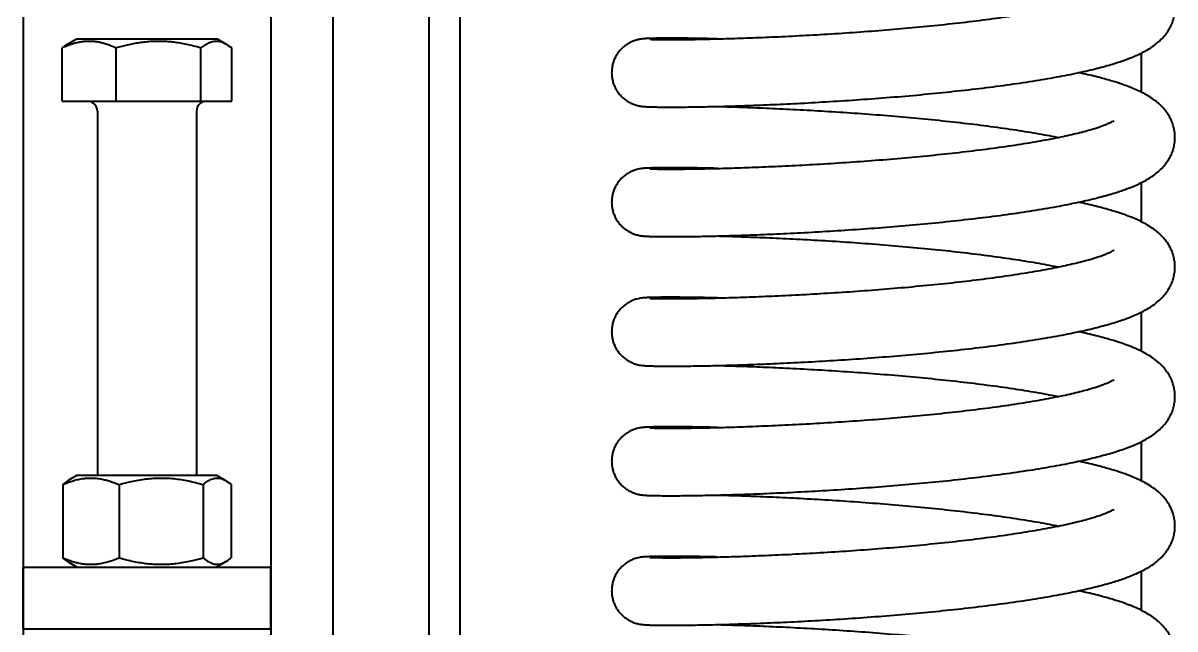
# Model space of a CAD drawing. Header units: millimetres. Extents: x 30271 to 35001, y 5679 to 9007.
# Drawn here: x 33856.8 to 34042.8, y 7916.8 to 8014.6 of the extents above; entities that cross this region are included whole.
import ezdxf

# ---------------------------------------------------------------- set-up
doc = ezdxf.new("R2010")
doc.units = ezdxf.units.MM
doc.linetypes.add('K5LT_BASIC', pattern=[0])

msp = doc.modelspace()

# ---------------------------------------------------------------- linework, layer by layer
at = {"color": 5, "linetype": 'K5LT_BASIC', "lineweight": 40, "ltscale": 0.5}
for p, q in [((33856.811, 8258.577), (33856.811, 7486.77)), ((33896.811, 8258.577), (33896.811, 7486.77)), ((33906.811, 8258.577), (33906.811, 7486.77)), ((33922.311, 8258.577), (33922.311, 7812.278)), ((33927.311, 8258.577), (33927.311, 7812.278)), ((33863.95, 8011.126), (33865.411, 8011.97)), ((33888.211, 8011.97), (33865.411, 8011.97)), ((33889.673, 8011.126), (33888.211, 8011.97)), ((33863.122, 8001.97), (33863.122, 8010.552)), ((33871.825, 8001.97), (33871.825, 8010.552)), ((33885.514, 8001.97), (33885.514, 8010.552)), ((33890.501, 8001.97), (33890.501, 8010.552)), ((34037.311, 8009.707), (34037.311, 8003.433)), ((33863.122, 8001.97), (33871.825, 8001.97)), ((33871.825, 8001.97), (33885.514, 8001.97)), ((33885.514, 8001.97), (33890.501, 8001.97)), ((33868.811, 8000.37), (33868.811, 7941.57)), ((33884.811, 8000.37), (33884.811, 7941.57)), ((34037.311, 7988.796), (34037.311, 7982.523)), ((34037.311, 7967.886), (34037.311, 7961.612)), ((34037.311, 7946.976), (34037.311, 7940.702)), ((33865.561, 7941.57), (33864.122, 7940.739)), ((33865.561, 7941.57), (33888.061, 7941.57)), ((33888.061, 7941.57), (33889.501, 7940.739)), ((33863.211, 7940.065), (33863.211, 7928.275)), ((33872.306, 7940.065), (33872.306, 7928.275)), ((33885.907, 7940.065), (33885.907, 7928.275)), ((33890.412, 7940.065), (33890.412, 7928.275)), ((33856.811, 7916.77), (33856.811, 7926.77)), ((33856.811, 7926.77), (33896.811, 7926.77)), ((33864.122, 7927.601), (33865.561, 7926.77)), ((33889.501, 7927.601), (33888.061, 7926.77)), ((33896.811, 7916.77), (33896.811, 7926.77)), ((34037.311, 7926.065), (34037.311, 7919.792)), ((33856.811, 7916.77), (33896.811, 7916.77))]:
    msp.add_line(p, q, dxfattribs=at)
for centre, radius, start, end in [((33867.302, 8005.413), 6.624, 120.39885, 129.12094), ((33886.321, 8005.413), 6.624, 50.87906, 59.60115), ((33867.211, 8000.37), 1.6, 0, 90), ((33886.411, 8000.37), 1.6, 90, 180)]:
    msp.add_arc(centre, radius, start, end, dxfattribs=at)
for points, knots in [([(33957.978, 8011.965), (33957.978, 8011.965), (33957.989, 8011.964), (33958.032, 8011.961), (33958.096, 8011.958), (33958.179, 8011.954), (33958.312, 8011.949), (33958.558, 8011.94), (33959.084, 8011.927), (33960.139, 8011.913), (33961.952, 8011.909), (33964.529, 8011.931), (33967.615, 8011.986), (33971.14, 8012.079), (33975.048, 8012.214), (33979.277, 8012.395), (33983.758, 8012.625), (33988.421, 8012.905), (33993.191, 8013.238), (33997.989, 8013.622), (34002.743, 8014.058), (34007.373, 8014.542), (34011.806, 8015.071), (34015.97, 8015.64), (34019.796, 8016.24), (34023.22, 8016.863), (34026.184, 8017.493), (34028.492, 8018.076), (34030.159, 8018.574), (34031.241, 8018.953), (34031.984, 8019.252), (34032.497, 8019.49), (34032.836, 8019.678), (34032.93, 8019.741), (34032.941, 8019.751)], [0, 0, 0, 0, 0.2187403, 0.4373084, 0.6557973, 0.8742862, 1.0926281, 1.529459, 2.184585, 3.2765418, 4.8526223, 6.4402638, 8.0154972, 9.5827697, 11.1437684, 12.699056, 14.248616, 15.7920513, 17.3272282, 18.8559591, 20.3754279, 21.883772, 23.3785106, 24.856309, 26.3125761, 27.7408204, 29.1316472, 30.4708454, 31.5017861, 32.3752493, 33.0306826, 33.6860135, 34.3413444, 35, 35, 35, 35]), ([(33951.841, 8006.57), (33951.841, 8006.458), (33951.848, 8006.231), (33951.891, 8005.779), (33951.997, 8005.22), (33952.206, 8004.571), (33952.495, 8003.954), (33952.858, 8003.378), (33953.29, 8002.851), (33953.784, 8002.382), (33954.332, 8001.978), (33954.926, 8001.644), (33955.562, 8001.385), (33955.978, 8001.273), (33956.271, 8001.208), (33956.463, 8001.173), (33956.652, 8001.145), (33956.792, 8001.127), (33956.912, 8001.115), (33957.017, 8001.105), (33957.125, 8001.096), (33957.23, 8001.088), (33957.349, 8001.08), (33957.477, 8001.073), (33957.622, 8001.066), (33957.823, 8001.057), (33958.091, 8001.047), (33958.565, 8001.034), (33959.39, 8001.019), (33960.878, 8001.007), (33963.123, 8001.013), (33966.037, 8001.051), (33969.415, 8001.124), (33973.205, 8001.238), (33977.35, 8001.396), (33981.788, 8001.602), (33986.452, 8001.859), (33991.271, 8002.169), (33996.17, 8002.533), (34001.078, 8002.95), (34005.919, 8003.42), (34010.623, 8003.941), (34015.122, 8004.51), (34019.353, 8005.123), (34023.26, 8005.775), (34026.797, 8006.462), (34029.86, 8007.16), (34032.356, 8007.835), (34034.27, 8008.446), (34035.674, 8008.97), (34036.769, 8009.439), (34037.705, 8009.896), (34038.598, 8010.4), (34039.458, 8010.974), (34040.263, 8011.627), (34040.976, 8012.349), (34041.562, 8013.107), (34042.021, 8013.875), (34042.366, 8014.654), (34042.608, 8015.44), (34042.75, 8016.232), (34042.782, 8016.762), (34042.781, 8017.025)], [0, 0, 0, 0, 0.1550048, 0.3136308, 0.6271879, 0.9408378, 1.2546504, 1.5687281, 1.8832435, 2.198542, 2.5154382, 2.8361973, 3.16823, 3.5372502, 3.5957339, 3.8539141, 4.0759055, 4.2978969, 4.4965531, 4.7083259, 4.9200987, 5.1751686, 5.4031045, 5.7188875, 6.0346706, 6.3501724, 6.981176, 7.610738, 8.869862, 10.7555218, 13.0830505, 15.3992471, 17.7027667, 19.9985619, 22.2887439, 24.5741607, 26.8549573, 29.1307979, 31.4009416, 33.6642426, 35.9190599, 38.1631184, 40.3932713, 42.6051158, 44.7923608, 46.9457361, 49.0510015, 50.9525723, 52.5343585, 53.8006295, 54.7501795, 55.6997295, 56.6489139, 57.5967651, 58.5409489, 59.4010593, 60.1369512, 60.788737, 61.3843375, 61.9426273, 62.4773534, 63, 63, 63, 63]), ([(33871.825, 8010.552), (33871.579, 8010.665), (33871.096, 8010.873), (33870.386, 8011.132), (33869.716, 8011.331), (33869.082, 8011.475), (33868.481, 8011.569), (33867.902, 8011.619), (33867.331, 8011.629), (33866.748, 8011.599), (33866.139, 8011.523), (33865.514, 8011.401), (33864.893, 8011.235), (33864.093, 8010.971), (33863.506, 8010.728), (33863.122, 8010.552)], [0, 0, 0, 0, 1.3949115, 2.7145134, 3.9588057, 5.0938647, 6.1949999, 7.2344989, 8.2462856, 9.2933676, 10.4034571, 11.5636835, 12.711039, 13.8264416, 16, 16, 16, 16]), ([(33885.514, 8010.552), (33885.127, 8010.665), (33884.368, 8010.873), (33883.25, 8011.132), (33882.197, 8011.331), (33881.199, 8011.475), (33880.255, 8011.569), (33879.343, 8011.619), (33878.446, 8011.629), (33877.528, 8011.599), (33876.57, 8011.523), (33875.588, 8011.401), (33874.61, 8011.235), (33873.352, 8010.971), (33872.429, 8010.728), (33871.825, 8010.552)], [0, 0, 0, 0, 1.3949115, 2.7145134, 3.9588057, 5.0938647, 6.1949999, 7.2344989, 8.2462856, 9.2933676, 10.4034571, 11.5636835, 12.711039, 13.8264416, 16, 16, 16, 16]), ([(33889.673, 8011.126), (33889.543, 8011.201), (33889.294, 8011.33), (33888.929, 8011.475), (33888.585, 8011.569), (33888.253, 8011.619), (33887.926, 8011.629), (33887.592, 8011.599), (33887.243, 8011.523), (33886.885, 8011.401), (33886.529, 8011.235), (33886.071, 8010.971), (33885.735, 8010.728), (33885.514, 8010.552)], [0, 0, 0, 0, 1.3280285, 2.5225475, 3.6813655, 4.7753187, 5.8401078, 6.942041, 8.1102825, 9.3312872, 10.538747, 11.7125798, 14, 14, 14, 14]), ([(33968.943, 8012.023), (33968.508, 8012.033), (33966.936, 8012.07), (33964.46, 8012.112), (33961.818, 8012.133), (33959.712, 8012.127), (33958.478, 8012.105), (33957.813, 8012.083), (33957.527, 8012.069), (33957.338, 8012.059), (33957.201, 8012.05), (33957.069, 8012.039), (33956.945, 8012.028), (33956.823, 8012.016), (33956.696, 8012), (33956.541, 8011.979), (33956.304, 8011.939), (33956.022, 8011.879), (33955.714, 8011.791), (33955.39, 8011.685), (33954.895, 8011.48), (33954.306, 8011.145), (33953.754, 8010.733), (33953.262, 8010.258), (33952.833, 8009.726), (33952.474, 8009.146), (33952.19, 8008.526), (33951.986, 8007.876), (33951.867, 8007.22), (33951.841, 8006.781), (33951.841, 8006.57)], [0, 0, 0, 0, 1.5274861, 5.6364806, 9.7628735, 13.920574, 18.0384505, 19.6431788, 20.7738766, 21.3396902, 21.9053121, 22.4176579, 22.8734143, 23.250307, 23.6027008, 23.9550947, 24.35503, 24.9614733, 25.1024448, 25.3843876, 25.9482734, 26.5331013, 27.1041188, 27.66968, 28.2328203, 28.7947082, 29.3558724, 29.9165901, 30.4770325, 31, 31, 31, 31]), ([(34042.781, 7996.115), (34042.782, 7996.375), (34042.75, 7996.897), (34042.614, 7997.669), (34042.388, 7998.423), (34042.074, 7999.154), (34041.673, 7999.859), (34041.183, 8000.537), (34040.595, 8001.19), (34039.897, 8001.824), (34039.069, 8002.44), (34038.167, 8002.994), (34037.219, 8003.489), (34036.262, 8003.924), (34035.254, 8004.329), (34034.073, 8004.754), (34032.567, 8005.236), (34030.54, 8005.802), (34028.67, 8006.252), (34027.478, 8006.513), (34027.216, 8006.57)], [0, 0, 0, 0, 0.6899626, 1.3860424, 2.0976221, 2.8382955, 3.6239635, 4.4736916, 5.4139735, 6.479496, 7.7149107, 9.1291725, 10.388491, 11.6478095, 12.9052237, 14.1576778, 15.8206006, 17.8830838, 20.3231246, 21, 21, 21, 21]), ([(33968.943, 8001.117), (33969.715, 8001.097), (33971.715, 8001.041), (33975.202, 8000.92), (33979.441, 8000.737), (33983.931, 8000.505), (33988.599, 8000.223), (33993.371, 7999.888), (33998.171, 7999.501), (34002.921, 7999.064), (34007.545, 7998.578), (34011.969, 7998.047), (34016.121, 7997.478), (34019.933, 7996.876), (34022.461, 7996.414), (34023.736, 7996.158), (34023.946, 7996.115)], [0, 0, 0, 0, 0.9140994, 2.2756218, 3.6321692, 4.9837125, 6.3298944, 7.6700839, 9.0033727, 10.3285297, 11.6439141, 12.9473346, 14.2358278, 15.5053574, 16.7502132, 17, 17, 17, 17]), ([(33957.978, 7991.054), (33957.978, 7991.054), (33957.989, 7991.054), (33958.032, 7991.051), (33958.096, 7991.047), (33958.179, 7991.044), (33958.312, 7991.038), (33958.558, 7991.03), (33959.084, 7991.017), (33960.139, 7991.003), (33961.952, 7990.999), (33964.529, 7991.021), (33967.615, 7991.076), (33971.14, 7991.169), (33975.048, 7991.304), (33979.277, 7991.484), (33983.758, 7991.714), (33988.421, 7991.995), (33993.191, 7992.328), (33997.989, 7992.712), (34002.743, 7993.148), (34007.373, 7993.632), (34011.806, 7994.161), (34015.97, 7994.729), (34019.796, 7995.33), (34023.22, 7995.952), (34026.184, 7996.583), (34028.492, 7997.166), (34030.159, 7997.664), (34031.241, 7998.042), (34031.984, 7998.342), (34032.497, 7998.58), (34032.836, 7998.768), (34032.93, 7998.83), (34032.941, 7998.84)], [0, 0, 0, 0, 0.2187403, 0.4373084, 0.6557973, 0.8742862, 1.0926281, 1.529459, 2.184585, 3.2765418, 4.8526223, 6.4402638, 8.0154972, 9.5827697, 11.1437684, 12.699056, 14.248616, 15.7920513, 17.3272282, 18.8559591, 20.3754279, 21.883772, 23.3785106, 24.856309, 26.3125761, 27.7408204, 29.1316472, 30.4708454, 31.5017861, 32.3752493, 33.0306826, 33.6860135, 34.3413444, 35, 35, 35, 35]), ([(33951.841, 7985.659), (33951.841, 7985.547), (33951.848, 7985.321), (33951.891, 7984.869), (33951.997, 7984.31), (33952.206, 7983.661), (33952.495, 7983.044), (33952.858, 7982.467), (33953.29, 7981.941), (33953.784, 7981.472), (33954.332, 7981.068), (33954.926, 7980.734), (33955.562, 7980.475), (33955.978, 7980.363), (33956.271, 7980.298), (33956.463, 7980.262), (33956.652, 7980.235), (33956.792, 7980.217), (33956.912, 7980.204), (33957.017, 7980.194), (33957.125, 7980.185), (33957.23, 7980.178), (33957.349, 7980.17), (33957.477, 7980.163), (33957.622, 7980.155), (33957.823, 7980.147), (33958.091, 7980.137), (33958.565, 7980.124), (33959.39, 7980.108), (33960.878, 7980.096), (33963.123, 7980.103), (33966.037, 7980.14), (33969.415, 7980.214), (33973.205, 7980.327), (33977.35, 7980.486), (33981.788, 7980.692), (33986.452, 7980.949), (33991.271, 7981.259), (33996.17, 7981.623), (34001.078, 7982.04), (34005.919, 7982.51), (34010.623, 7983.031), (34015.122, 7983.6), (34019.353, 7984.213), (34023.26, 7984.865), (34026.797, 7985.551), (34029.86, 7986.25), (34032.356, 7986.924), (34034.27, 7987.536), (34035.674, 7988.06), (34036.769, 7988.529), (34037.705, 7988.985), (34038.598, 7989.49), (34039.458, 7990.063), (34040.263, 7990.716), (34040.976, 7991.439), (34041.562, 7992.197), (34042.021, 7992.965), (34042.366, 7993.743), (34042.608, 7994.53), (34042.75, 7995.322), (34042.782, 7995.852), (34042.781, 7996.115)], [0, 0, 0, 0, 0.1550048, 0.3136308, 0.6271879, 0.9408378, 1.2546504, 1.5687281, 1.8832435, 2.198542, 2.5154382, 2.8361973, 3.16823, 3.5372502, 3.5957339, 3.8539141, 4.0759055, 4.2978969, 4.4965531, 4.7083259, 4.9200987, 5.1751686, 5.4031045, 5.7188875, 6.0346706, 6.3501724, 6.981176, 7.610738, 8.869862, 10.7555218, 13.0830505, 15.3992471, 17.7027667, 19.9985619, 22.2887439, 24.5741607, 26.8549573, 29.1307979, 31.4009416, 33.6642426, 35.9190599, 38.1631184, 40.3932713, 42.6051158, 44.7923608, 46.9457361, 49.0510015, 50.9525723, 52.5343585, 53.8006295, 54.7501795, 55.6997295, 56.6489139, 57.5967651, 58.5409489, 59.4010593, 60.1369512, 60.788737, 61.3843375, 61.9426273, 62.4773534, 63, 63, 63, 63]), ([(33968.943, 7991.112), (33968.508, 7991.123), (33966.936, 7991.16), (33964.46, 7991.202), (33961.818, 7991.223), (33959.712, 7991.217), (33958.478, 7991.195), (33957.813, 7991.172), (33957.527, 7991.159), (33957.338, 7991.148), (33957.201, 7991.139), (33957.069, 7991.129), (33956.945, 7991.118), (33956.823, 7991.105), (33956.696, 7991.09), (33956.541, 7991.068), (33956.304, 7991.029), (33956.022, 7990.968), (33955.714, 7990.88), (33955.39, 7990.775), (33954.895, 7990.569), (33954.306, 7990.235), (33953.754, 7989.823), (33953.262, 7989.348), (33952.833, 7988.816), (33952.474, 7988.236), (33952.19, 7987.616), (33951.986, 7986.965), (33951.867, 7986.309), (33951.841, 7985.871), (33951.841, 7985.659)], [0, 0, 0, 0, 1.5274861, 5.6364806, 9.7628735, 13.920574, 18.0384505, 19.6431788, 20.7738766, 21.3396902, 21.9053121, 22.4176579, 22.8734143, 23.250307, 23.6027008, 23.9550947, 24.35503, 24.9614733, 25.1024448, 25.3843876, 25.9482734, 26.5331013, 27.1041188, 27.66968, 28.2328203, 28.7947082, 29.3558724, 29.9165901, 30.4770325, 31, 31, 31, 31]), ([(34042.781, 7975.204), (34042.782, 7975.464), (34042.75, 7975.986), (34042.614, 7976.758), (34042.388, 7977.512), (34042.074, 7978.243), (34041.673, 7978.948), (34041.183, 7979.627), (34040.595, 7980.28), (34039.897, 7980.913), (34039.069, 7981.529), (34038.167, 7982.084), (34037.219, 7982.578), (34036.262, 7983.013), (34035.254, 7983.419), (34034.073, 7983.844), (34032.567, 7984.326), (34030.54, 7984.892), (34028.67, 7985.342), (34027.478, 7985.603), (34027.216, 7985.659)], [0, 0, 0, 0, 0.6899626, 1.3860424, 2.0976221, 2.8382955, 3.6239635, 4.4736916, 5.4139735, 6.479496, 7.7149107, 9.1291725, 10.388491, 11.6478095, 12.9052237, 14.1576778, 15.8206006, 17.8830838, 20.3231246, 21, 21, 21, 21]), ([(33968.943, 7980.207), (33969.715, 7980.187), (33971.715, 7980.131), (33975.202, 7980.009), (33979.441, 7979.827), (33983.931, 7979.595), (33988.599, 7979.312), (33993.371, 7978.978), (33998.171, 7978.591), (34002.921, 7978.154), (34007.545, 7977.668), (34011.969, 7977.137), (34016.121, 7976.567), (34019.933, 7975.966), (34022.461, 7975.503), (34023.736, 7975.247), (34023.946, 7975.204)], [0, 0, 0, 0, 0.9140994, 2.2756218, 3.6321692, 4.9837125, 6.3298944, 7.6700839, 9.0033727, 10.3285297, 11.6439141, 12.9473346, 14.2358278, 15.5053574, 16.7502132, 17, 17, 17, 17]), ([(33957.978, 7970.144), (33957.978, 7970.144), (33957.989, 7970.143), (33958.032, 7970.141), (33958.096, 7970.137), (33958.179, 7970.133), (33958.312, 7970.128), (33958.558, 7970.12), (33959.084, 7970.107), (33960.139, 7970.092), (33961.952, 7970.088), (33964.529, 7970.111), (33967.615, 7970.166), (33971.14, 7970.258), (33975.048, 7970.393), (33979.277, 7970.574), (33983.758, 7970.804), (33988.421, 7971.085), (33993.191, 7971.417), (33997.989, 7971.802), (34002.743, 7972.237), (34007.373, 7972.722), (34011.806, 7973.251), (34015.97, 7973.819), (34019.796, 7974.42), (34023.22, 7975.042), (34026.184, 7975.673), (34028.492, 7976.255), (34030.159, 7976.754), (34031.241, 7977.132), (34031.984, 7977.432), (34032.497, 7977.67), (34032.836, 7977.857), (34032.93, 7977.92), (34032.941, 7977.93)], [0, 0, 0, 0, 0.2187403, 0.4373084, 0.6557973, 0.8742862, 1.0926281, 1.529459, 2.184585, 3.2765418, 4.8526223, 6.4402638, 8.0154972, 9.5827697, 11.1437684, 12.699056, 14.248616, 15.7920513, 17.3272282, 18.8559591, 20.3754279, 21.883772, 23.3785106, 24.856309, 26.3125761, 27.7408204, 29.1316472, 30.4708454, 31.5017861, 32.3752493, 33.0306826, 33.6860135, 34.3413444, 35, 35, 35, 35]), ([(33951.841, 7964.749), (33951.841, 7964.637), (33951.848, 7964.41), (33951.891, 7963.958), (33951.997, 7963.399), (33952.206, 7962.751), (33952.495, 7962.134), (33952.858, 7961.557), (33953.29, 7961.03), (33953.784, 7960.561), (33954.332, 7960.157), (33954.926, 7959.824), (33955.562, 7959.565), (33955.978, 7959.453), (33956.271, 7959.387), (33956.463, 7959.352), (33956.652, 7959.324), (33956.792, 7959.307), (33956.912, 7959.294), (33957.017, 7959.284), (33957.125, 7959.275), (33957.23, 7959.267), (33957.349, 7959.26), (33957.477, 7959.252), (33957.622, 7959.245), (33957.823, 7959.236), (33958.091, 7959.227), (33958.565, 7959.214), (33959.39, 7959.198), (33960.878, 7959.186), (33963.123, 7959.193), (33966.037, 7959.23), (33969.415, 7959.303), (33973.205, 7959.417), (33977.35, 7959.575), (33981.788, 7959.782), (33986.452, 7960.039), (33991.271, 7960.349), (33996.17, 7960.712), (34001.078, 7961.13), (34005.919, 7961.6), (34010.623, 7962.12), (34015.122, 7962.689), (34019.353, 7963.302), (34023.26, 7963.955), (34026.797, 7964.641), (34029.86, 7965.34), (34032.356, 7966.014), (34034.27, 7966.626), (34035.674, 7967.15), (34036.769, 7967.619), (34037.705, 7968.075), (34038.598, 7968.58), (34039.458, 7969.153), (34040.263, 7969.806), (34040.976, 7970.529), (34041.562, 7971.286), (34042.021, 7972.054), (34042.366, 7972.833), (34042.608, 7973.62), (34042.75, 7974.411), (34042.782, 7974.942), (34042.781, 7975.204)], [0, 0, 0, 0, 0.1550048, 0.3136308, 0.6271879, 0.9408378, 1.2546504, 1.5687281, 1.8832435, 2.198542, 2.5154382, 2.8361973, 3.16823, 3.5372502, 3.5957339, 3.8539141, 4.0759055, 4.2978969, 4.4965531, 4.7083259, 4.9200987, 5.1751686, 5.4031045, 5.7188875, 6.0346706, 6.3501724, 6.981176, 7.610738, 8.869862, 10.7555218, 13.0830505, 15.3992471, 17.7027667, 19.9985619, 22.2887439, 24.5741607, 26.8549573, 29.1307979, 31.4009416, 33.6642426, 35.9190599, 38.1631184, 40.3932713, 42.6051158, 44.7923608, 46.9457361, 49.0510015, 50.9525723, 52.5343585, 53.8006295, 54.7501795, 55.6997295, 56.6489139, 57.5967651, 58.5409489, 59.4010593, 60.1369512, 60.788737, 61.3843375, 61.9426273, 62.4773534, 63, 63, 63, 63]), ([(33968.943, 7970.202), (33968.508, 7970.213), (33966.936, 7970.249), (33964.46, 7970.292), (33961.818, 7970.313), (33959.712, 7970.306), (33958.478, 7970.285), (33957.813, 7970.262), (33957.527, 7970.249), (33957.338, 7970.238), (33957.201, 7970.229), (33957.069, 7970.219), (33956.945, 7970.208), (33956.823, 7970.195), (33956.696, 7970.18), (33956.541, 7970.158), (33956.304, 7970.119), (33956.022, 7970.058), (33955.714, 7969.97), (33955.39, 7969.865), (33954.895, 7969.659), (33954.306, 7969.324), (33953.754, 7968.912), (33953.262, 7968.437), (33952.833, 7967.906), (33952.474, 7967.326), (33952.19, 7966.705), (33951.986, 7966.055), (33951.867, 7965.399), (33951.841, 7964.961), (33951.841, 7964.749)], [0, 0, 0, 0, 1.5274861, 5.6364806, 9.7628735, 13.920574, 18.0384505, 19.6431788, 20.7738766, 21.3396902, 21.9053121, 22.4176579, 22.8734143, 23.250307, 23.6027008, 23.9550947, 24.35503, 24.9614733, 25.1024448, 25.3843876, 25.9482734, 26.5331013, 27.1041188, 27.66968, 28.2328203, 28.7947082, 29.3558724, 29.9165901, 30.4770325, 31, 31, 31, 31]), ([(34042.781, 7954.294), (34042.782, 7954.554), (34042.75, 7955.076), (34042.614, 7955.848), (34042.388, 7956.602), (34042.074, 7957.333), (34041.673, 7958.038), (34041.183, 7958.716), (34040.595, 7959.37), (34039.897, 7960.003), (34039.069, 7960.619), (34038.167, 7961.173), (34037.219, 7961.668), (34036.262, 7962.103), (34035.254, 7962.509), (34034.073, 7962.934), (34032.567, 7963.416), (34030.54, 7963.981), (34028.67, 7964.431), (34027.478, 7964.693), (34027.216, 7964.749)], [0, 0, 0, 0, 0.6899626, 1.3860424, 2.0976221, 2.8382955, 3.6239635, 4.4736916, 5.4139735, 6.479496, 7.7149107, 9.1291725, 10.388491, 11.6478095, 12.9052237, 14.1576778, 15.8206006, 17.8830838, 20.3231246, 21, 21, 21, 21]), ([(33968.943, 7959.296), (33969.715, 7959.277), (33971.715, 7959.221), (33975.202, 7959.099), (33979.441, 7958.916), (33983.931, 7958.685), (33988.599, 7958.402), (33993.371, 7958.067), (33998.171, 7957.681), (34002.921, 7957.243), (34007.545, 7956.757), (34011.969, 7956.227), (34016.121, 7955.657), (34019.933, 7955.055), (34022.461, 7954.593), (34023.736, 7954.337), (34023.946, 7954.294)], [0, 0, 0, 0, 0.9140994, 2.2756218, 3.6321692, 4.9837125, 6.3298944, 7.6700839, 9.0033727, 10.3285297, 11.6439141, 12.9473346, 14.2358278, 15.5053574, 16.7502132, 17, 17, 17, 17]), ([(33957.978, 7949.234), (33957.978, 7949.234), (33957.989, 7949.233), (33958.032, 7949.23), (33958.096, 7949.227), (33958.179, 7949.223), (33958.312, 7949.218), (33958.558, 7949.209), (33959.084, 7949.197), (33960.139, 7949.182), (33961.952, 7949.178), (33964.529, 7949.2), (33967.615, 7949.255), (33971.14, 7949.348), (33975.048, 7949.483), (33979.277, 7949.664), (33983.758, 7949.894), (33988.421, 7950.174), (33993.191, 7950.507), (33997.989, 7950.892), (34002.743, 7951.327), (34007.373, 7951.811), (34011.806, 7952.34), (34015.97, 7952.909), (34019.796, 7953.509), (34023.22, 7954.132), (34026.184, 7954.763), (34028.492, 7955.345), (34030.159, 7955.844), (34031.241, 7956.222), (34031.984, 7956.521), (34032.497, 7956.76), (34032.836, 7956.947), (34032.93, 7957.01), (34032.941, 7957.02)], [0, 0, 0, 0, 0.2187403, 0.4373084, 0.6557973, 0.8742862, 1.0926281, 1.529459, 2.184585, 3.2765418, 4.8526223, 6.4402638, 8.0154972, 9.5827697, 11.1437684, 12.699056, 14.248616, 15.7920513, 17.3272282, 18.8559591, 20.3754279, 21.883772, 23.3785106, 24.856309, 26.3125761, 27.7408204, 29.1316472, 30.4708454, 31.5017861, 32.3752493, 33.0306826, 33.6860135, 34.3413444, 35, 35, 35, 35]), ([(33951.841, 7943.839), (33951.841, 7943.727), (33951.848, 7943.5), (33951.891, 7943.048), (33951.997, 7942.489), (33952.206, 7941.841), (33952.495, 7941.223), (33952.858, 7940.647), (33953.29, 7940.12), (33953.784, 7939.651), (33954.332, 7939.247), (33954.926, 7938.914), (33955.562, 7938.654), (33955.978, 7938.542), (33956.271, 7938.477), (33956.463, 7938.442), (33956.652, 7938.414), (33956.792, 7938.396), (33956.912, 7938.384), (33957.017, 7938.374), (33957.125, 7938.365), (33957.23, 7938.357), (33957.349, 7938.349), (33957.477, 7938.342), (33957.622, 7938.335), (33957.823, 7938.326), (33958.091, 7938.317), (33958.565, 7938.303), (33959.39, 7938.288), (33960.878, 7938.276), (33963.123, 7938.282), (33966.037, 7938.32), (33969.415, 7938.393), (33973.205, 7938.507), (33977.35, 7938.665), (33981.788, 7938.871), (33986.452, 7939.128), (33991.271, 7939.438), (33996.17, 7939.802), (34001.078, 7940.219), (34005.919, 7940.689), (34010.623, 7941.21), (34015.122, 7941.779), (34019.353, 7942.392), (34023.26, 7943.044), (34026.797, 7943.731), (34029.86, 7944.429), (34032.356, 7945.104), (34034.27, 7945.715), (34035.674, 7946.239), (34036.769, 7946.708), (34037.705, 7947.165), (34038.598, 7947.669), (34039.458, 7948.243), (34040.263, 7948.896), (34040.976, 7949.619), (34041.562, 7950.376), (34042.021, 7951.144), (34042.366, 7951.923), (34042.608, 7952.71), (34042.75, 7953.501), (34042.782, 7954.032), (34042.781, 7954.294)], [0, 0, 0, 0, 0.1550048, 0.3136308, 0.6271879, 0.9408378, 1.2546504, 1.5687281, 1.8832435, 2.198542, 2.5154382, 2.8361973, 3.16823, 3.5372502, 3.5957339, 3.8539141, 4.0759055, 4.2978969, 4.4965531, 4.7083259, 4.9200987, 5.1751686, 5.4031045, 5.7188875, 6.0346706, 6.3501724, 6.981176, 7.610738, 8.869862, 10.7555218, 13.0830505, 15.3992471, 17.7027667, 19.9985619, 22.2887439, 24.5741607, 26.8549573, 29.1307979, 31.4009416, 33.6642426, 35.9190599, 38.1631184, 40.3932713, 42.6051158, 44.7923608, 46.9457361, 49.0510015, 50.9525723, 52.5343585, 53.8006295, 54.7501795, 55.6997295, 56.6489139, 57.5967651, 58.5409489, 59.4010593, 60.1369512, 60.788737, 61.3843375, 61.9426273, 62.4773534, 63, 63, 63, 63]), ([(33968.943, 7949.292), (33968.508, 7949.302), (33966.936, 7949.339), (33964.46, 7949.381), (33961.818, 7949.402), (33959.712, 7949.396), (33958.478, 7949.374), (33957.813, 7949.352), (33957.527, 7949.338), (33957.338, 7949.328), (33957.201, 7949.319), (33957.069, 7949.309), (33956.945, 7949.297), (33956.823, 7949.285), (33956.696, 7949.27), (33956.541, 7949.248), (33956.304, 7949.208), (33956.022, 7949.148), (33955.714, 7949.06), (33955.39, 7948.955), (33954.895, 7948.749), (33954.306, 7948.414), (33953.754, 7948.002), (33953.262, 7947.527), (33952.833, 7946.995), (33952.474, 7946.415), (33952.19, 7945.795), (33951.986, 7945.145), (33951.867, 7944.489), (33951.841, 7944.05), (33951.841, 7943.839)], [0, 0, 0, 0, 1.5274861, 5.6364806, 9.7628735, 13.920574, 18.0384505, 19.6431788, 20.7738766, 21.3396902, 21.9053121, 22.4176579, 22.8734143, 23.250307, 23.6027008, 23.9550947, 24.35503, 24.9614733, 25.1024448, 25.3843876, 25.9482734, 26.5331013, 27.1041188, 27.66968, 28.2328203, 28.7947082, 29.3558724, 29.9165901, 30.4770325, 31, 31, 31, 31]), ([(34042.781, 7933.384), (34042.782, 7933.644), (34042.75, 7934.166), (34042.614, 7934.938), (34042.388, 7935.692), (34042.074, 7936.423), (34041.673, 7937.128), (34041.183, 7937.806), (34040.595, 7938.459), (34039.897, 7939.093), (34039.069, 7939.709), (34038.167, 7940.263), (34037.219, 7940.758), (34036.262, 7941.193), (34035.254, 7941.598), (34034.073, 7942.024), (34032.567, 7942.505), (34030.54, 7943.071), (34028.67, 7943.521), (34027.478, 7943.782), (34027.216, 7943.839)], [0, 0, 0, 0, 0.6899626, 1.3860424, 2.0976221, 2.8382955, 3.6239635, 4.4736916, 5.4139735, 6.479496, 7.7149107, 9.1291725, 10.388491, 11.6478095, 12.9052237, 14.1576778, 15.8206006, 17.8830838, 20.3231246, 21, 21, 21, 21]), ([(33863.211, 7940.065), (33863.309, 7940.108), (33863.559, 7940.216), (33864.06, 7940.416), (33864.746, 7940.657), (33865.559, 7940.884), (33866.341, 7941.036), (33867.052, 7941.117), (33867.735, 7941.146), (33868.453, 7941.121), (33869.214, 7941.03), (33869.962, 7940.88), (33870.716, 7940.673), (33871.493, 7940.407), (33872.029, 7940.187), (33872.306, 7940.065)], [0, 0, 0, 0, 0.5287884, 1.3513481, 2.6910352, 4.1906079, 5.6444262, 6.7892477, 7.8941831, 9.1953756, 10.5180295, 11.8621448, 13.116504, 14.495789, 16, 16, 16, 16]), ([(33872.306, 7940.065), (33872.862, 7940.228), (33873.798, 7940.479), (33875.171, 7940.771), (33876.378, 7940.965), (33877.588, 7941.091), (33878.76, 7941.145), (33879.939, 7941.131), (33881.128, 7941.047), (33882.32, 7940.894), (33883.505, 7940.679), (33884.703, 7940.404), (33885.502, 7940.184), (33885.907, 7940.065)], [0, 0, 0, 0, 1.7616495, 2.9440444, 4.2625999, 5.4735285, 6.6430202, 7.8292997, 9.0573736, 10.2686803, 11.4823769, 12.7176204, 14, 14, 14, 14]), ([(33885.907, 7940.065), (33886.119, 7940.254), (33886.447, 7940.514), (33886.898, 7940.792), (33887.255, 7940.962), (33887.611, 7941.078), (33887.952, 7941.135), (33888.292, 7941.142), (33888.632, 7941.095), (33888.975, 7940.995), (33889.263, 7940.87), (33889.436, 7940.776), (33889.501, 7940.739)], [0, 0, 0, 0, 2.3719755, 3.6295605, 4.9347783, 6.2398974, 7.4635282, 8.6057693, 9.8812663, 11.1113431, 12.2959996, 13, 13, 13, 13]), ([(33968.943, 7938.386), (33969.715, 7938.366), (33971.715, 7938.31), (33975.202, 7938.189), (33979.441, 7938.006), (33983.931, 7937.774), (33988.599, 7937.492), (33993.371, 7937.157), (33998.171, 7936.771), (34002.921, 7936.333), (34007.545, 7935.847), (34011.969, 7935.317), (34016.121, 7934.747), (34019.933, 7934.145), (34022.461, 7933.683), (34023.736, 7933.427), (34023.946, 7933.384)], [0, 0, 0, 0, 0.9140994, 2.2756218, 3.6321692, 4.9837125, 6.3298944, 7.6700839, 9.0033727, 10.3285297, 11.6439141, 12.9473346, 14.2358278, 15.5053574, 16.7502132, 17, 17, 17, 17]), ([(33957.978, 7928.324), (33957.978, 7928.323), (33957.989, 7928.323), (33958.032, 7928.32), (33958.096, 7928.317), (33958.179, 7928.313), (33958.312, 7928.307), (33958.558, 7928.299), (33959.084, 7928.286), (33960.139, 7928.272), (33961.952, 7928.268), (33964.529, 7928.29), (33967.615, 7928.345), (33971.14, 7928.438), (33975.048, 7928.573), (33979.277, 7928.754), (33983.758, 7928.983), (33988.421, 7929.264), (33993.191, 7929.597), (33997.989, 7929.981), (34002.743, 7930.417), (34007.373, 7930.901), (34011.806, 7931.43), (34015.97, 7931.998), (34019.796, 7932.599), (34023.22, 7933.222), (34026.184, 7933.852), (34028.492, 7934.435), (34030.159, 7934.933), (34031.241, 7935.312), (34031.984, 7935.611), (34032.497, 7935.849), (34032.836, 7936.037), (34032.93, 7936.1), (34032.941, 7936.109)], [0, 0, 0, 0, 0.2187403, 0.4373084, 0.6557973, 0.8742862, 1.0926281, 1.529459, 2.184585, 3.2765418, 4.8526223, 6.4402638, 8.0154972, 9.5827697, 11.1437684, 12.699056, 14.248616, 15.7920513, 17.3272282, 18.8559591, 20.3754279, 21.883772, 23.3785106, 24.856309, 26.3125761, 27.7408204, 29.1316472, 30.4708454, 31.5017861, 32.3752493, 33.0306826, 33.6860135, 34.3413444, 35, 35, 35, 35]), ([(33951.841, 7922.929), (33951.841, 7922.817), (33951.848, 7922.59), (33951.891, 7922.138), (33951.997, 7921.579), (33952.206, 7920.93), (33952.495, 7920.313), (33952.858, 7919.736), (33953.29, 7919.21), (33953.784, 7918.741), (33954.332, 7918.337), (33954.926, 7918.003), (33955.562, 7917.744), (33955.978, 7917.632), (33956.271, 7917.567), (33956.463, 7917.532), (33956.652, 7917.504), (33956.792, 7917.486), (33956.912, 7917.473), (33957.017, 7917.463), (33957.125, 7917.454), (33957.23, 7917.447), (33957.349, 7917.439), (33957.477, 7917.432), (33957.622, 7917.425), (33957.823, 7917.416), (33958.091, 7917.406), (33958.565, 7917.393), (33959.39, 7917.377), (33960.878, 7917.365), (33963.123, 7917.372), (33966.037, 7917.41), (33969.415, 7917.483), (33973.205, 7917.596), (33977.35, 7917.755), (33981.788, 7917.961), (33986.452, 7918.218), (33991.271, 7918.528), (33996.17, 7918.892), (34001.078, 7919.309), (34005.919, 7919.779), (34010.623, 7920.3), (34015.122, 7920.869), (34019.353, 7921.482), (34023.26, 7922.134), (34026.797, 7922.82), (34029.86, 7923.519), (34032.356, 7924.194), (34034.27, 7924.805), (34035.674, 7925.329), (34036.769, 7925.798), (34037.705, 7926.254), (34038.598, 7926.759), (34039.458, 7927.333), (34040.263, 7927.986), (34040.976, 7928.708), (34041.562, 7929.466), (34042.021, 7930.234), (34042.366, 7931.013), (34042.608, 7931.799), (34042.75, 7932.591), (34042.782, 7933.121), (34042.781, 7933.384)], [0, 0, 0, 0, 0.1550048, 0.3136308, 0.6271879, 0.9408378, 1.2546504, 1.5687281, 1.8832435, 2.198542, 2.5154382, 2.8361973, 3.16823, 3.5372502, 3.5957339, 3.8539141, 4.0759055, 4.2978969, 4.4965531, 4.7083259, 4.9200987, 5.1751686, 5.4031045, 5.7188875, 6.0346706, 6.3501724, 6.981176, 7.610738, 8.869862, 10.7555218, 13.0830505, 15.3992471, 17.7027667, 19.9985619, 22.2887439, 24.5741607, 26.8549573, 29.1307979, 31.4009416, 33.6642426, 35.9190599, 38.1631184, 40.3932713, 42.6051158, 44.7923608, 46.9457361, 49.0510015, 50.9525723, 52.5343585, 53.8006295, 54.7501795, 55.6997295, 56.6489139, 57.5967651, 58.5409489, 59.4010593, 60.1369512, 60.788737, 61.3843375, 61.9426273, 62.4773534, 63, 63, 63, 63]), ([(33863.211, 7928.275), (33863.478, 7928.157), (33864.007, 7927.94), (33864.787, 7927.671), (33865.531, 7927.466), (33866.233, 7927.323), (33866.899, 7927.236), (33867.538, 7927.198), (33868.179, 7927.205), (33868.86, 7927.261), (33869.616, 7927.382), (33870.405, 7927.573), (33871.315, 7927.864), (33871.938, 7928.113), (33872.306, 7928.275)], [0, 0, 0, 0, 1.3592655, 2.6687062, 3.8921702, 5.0433311, 6.1208891, 7.1460228, 8.1612182, 9.238907, 10.4728284, 11.8642821, 13.127436, 15, 15, 15, 15]), ([(33864.122, 7927.601), (33864.002, 7927.67), (33863.696, 7927.868), (33863.393, 7928.113), (33863.211, 7928.275)], [0, 0, 0, 0, 1.9546134, 5, 5, 5, 5]), ([(33872.306, 7928.275), (33872.706, 7928.157), (33873.497, 7927.94), (33874.663, 7927.671), (33875.776, 7927.466), (33876.826, 7927.323), (33877.821, 7927.236), (33878.777, 7927.198), (33879.735, 7927.205), (33880.754, 7927.261), (33881.884, 7927.382), (33883.064, 7927.573), (33884.425, 7927.864), (33885.356, 7928.113), (33885.907, 7928.275)], [0, 0, 0, 0, 1.3592655, 2.6687062, 3.8921702, 5.0433311, 6.1208891, 7.1460228, 8.1612182, 9.238907, 10.4728284, 11.8642821, 13.127436, 15, 15, 15, 15]), ([(33885.907, 7928.275), (33886.039, 7928.157), (33886.301, 7927.94), (33886.687, 7927.671), (33887.056, 7927.466), (33887.404, 7927.323), (33887.734, 7927.236), (33888.05, 7927.198), (33888.367, 7927.205), (33888.705, 7927.261), (33889.086, 7927.384), (33889.356, 7927.517), (33889.501, 7927.601)], [0, 0, 0, 0, 1.4817278, 2.9091417, 4.242833, 5.4977071, 6.672347, 7.7898395, 8.8964983, 10.0712809, 11.4163717, 13, 13, 13, 13]), ([(33889.501, 7927.601), (33889.621, 7927.67), (33889.927, 7927.868), (33890.229, 7928.113), (33890.412, 7928.275)], [0, 0, 0, 0, 1.9546134, 5, 5, 5, 5]), ([(33968.943, 7928.381), (33968.508, 7928.392), (33966.936, 7928.429), (33964.46, 7928.471), (33961.818, 7928.492), (33959.712, 7928.486), (33958.478, 7928.464), (33957.813, 7928.441), (33957.527, 7928.428), (33957.338, 7928.417), (33957.201, 7928.408), (33957.069, 7928.398), (33956.945, 7928.387), (33956.823, 7928.374), (33956.696, 7928.359), (33956.541, 7928.338), (33956.304, 7928.298), (33956.022, 7928.237), (33955.714, 7928.15), (33955.39, 7928.044), (33954.895, 7927.838), (33954.306, 7927.504), (33953.754, 7927.092), (33953.262, 7926.617), (33952.833, 7926.085), (33952.474, 7925.505), (33952.19, 7924.885), (33951.986, 7924.234), (33951.867, 7923.578), (33951.841, 7923.14), (33951.841, 7922.929)], [0, 0, 0, 0, 1.5274861, 5.6364806, 9.7628735, 13.920574, 18.0384505, 19.6431788, 20.7738766, 21.3396902, 21.9053121, 22.4176579, 22.8734143, 23.250307, 23.6027008, 23.9550947, 24.35503, 24.9614733, 25.1024448, 25.3843876, 25.9482734, 26.5331013, 27.1041188, 27.66968, 28.2328203, 28.7947082, 29.3558724, 29.9165901, 30.4770325, 31, 31, 31, 31]), ([(34042.781, 7912.473), (34042.782, 7912.734), (34042.75, 7913.256), (34042.614, 7914.028), (34042.388, 7914.781), (34042.074, 7915.512), (34041.673, 7916.218), (34041.183, 7916.896), (34040.595, 7917.549), (34039.897, 7918.182), (34039.069, 7918.799), (34038.167, 7919.353), (34037.219, 7919.848), (34036.262, 7920.282), (34035.254, 7920.688), (34034.073, 7921.113), (34032.567, 7921.595), (34030.54, 7922.161), (34028.67, 7922.611), (34027.478, 7922.872), (34027.216, 7922.929)], [0, 0, 0, 0, 0.6899626, 1.3860424, 2.0976221, 2.8382955, 3.6239635, 4.4736916, 5.4139735, 6.479496, 7.7149107, 9.1291725, 10.388491, 11.6478095, 12.9052237, 14.1576778, 15.8206006, 17.8830838, 20.3231246, 21, 21, 21, 21]), ([(33968.943, 7917.476), (33969.715, 7917.456), (33971.715, 7917.4), (33975.202, 7917.278), (33979.441, 7917.096), (33983.931, 7916.864), (33988.599, 7916.581), (33993.371, 7916.247), (33998.171, 7915.86), (34002.921, 7915.423), (34007.545, 7914.937), (34011.969, 7914.406), (34016.121, 7913.836), (34019.933, 7913.235), (34022.461, 7912.773), (34023.736, 7912.516), (34023.946, 7912.473)], [0, 0, 0, 0, 0.9140994, 2.2756218, 3.6321692, 4.9837125, 6.3298944, 7.6700839, 9.0033727, 10.3285297, 11.6439141, 12.9473346, 14.2358278, 15.5053574, 16.7502132, 17, 17, 17, 17])]:
    msp.add_open_spline(points, degree=3, knots=knots, dxfattribs=at)
for points in [[(33864.122, 7940.739), (33863.815, 7940.562), (33863.511, 7940.332), (33863.211, 7940.065)], [(33889.501, 7940.739), (33889.808, 7940.562), (33890.112, 7940.332), (33890.412, 7940.065)]]:
    msp.add_open_spline(points, degree=3, dxfattribs=at)

doc.saveas('drawing.dxf')
